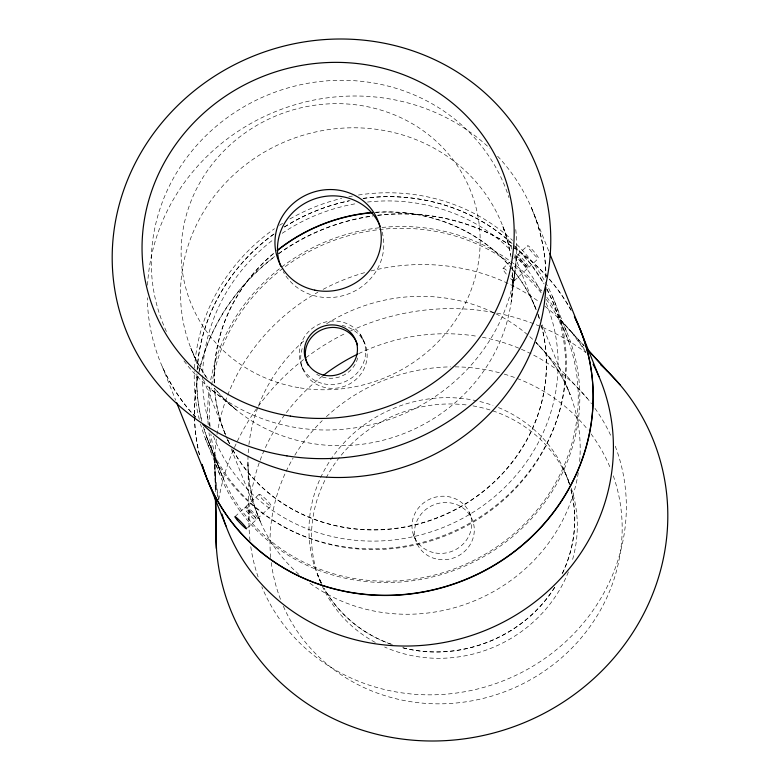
<?xml version="1.0" encoding="UTF-8"?>
<svg xmlns="http://www.w3.org/2000/svg" width="780" height="780" viewBox="0 0 780 780"><rect width="100%" height="100%" fill="white"/><g stroke="black" fill="none" stroke-linecap="round" stroke-linejoin="round"><path stroke-width="0.58" stroke-dasharray="3.9 2.92" d="M545.854 277.719C545.961 253.5 540.55 229.437 531.16 207.168L548.72 250.994M196.95 374.098C196.326 389.854 197.945 405.707 201.805 420.995M197.165 369.876C200.323 315.851 230.422 265.034 274.267 233.844M514.878 272.863L511.241 301.694L512.665 286.114L512.07 266.974M562.117 573.768C574.762 547.784 578.331 517.179 570.707 489.216M554.59 587.399C523.458 637.504 458.386 663.029 401.485 647.38M235.082 516.555L244.842 507.526M246.061 506.395L259.477 493.964M502.895 268.515L509.603 262.304M513.796 258.414L516.311 256.084M517.53 254.963L527.29 245.924M247.387 527.982L256.259 519.763M257.478 518.632L270.894 506.21M514.312 280.751L527.728 268.33M528.947 267.199L538.707 258.16M284.369 227.009C304.424 214.373 326.781 205.364 350.015 200.655M363.129 198.412C415.73 191.09 471.676 206.72 511.085 242.765M392.34 644.504C363.704 635.057 338.851 614.63 324.1 588.305M212.199 390.273L236.457 410.036L224.806 399.604L214.325 388.089M514.917 246.402L531.102 264.42L543.377 282.701M583.937 345.598L560.284 319.868L584.21 345.901M579.647 461.458A167.456 157.56 -21.8 0 0 535.918 342.44L587.301 398.395M195.809 417.144C181.613 402.421 170.576 384.91 162.143 366.337L175.685 400.257M535.918 342.44C550.739 357.367 562.477 375.209 570.209 394.787L542.129 324.753M572.003 332.641L586.014 352.316M207.236 378.476L197.272 362.252L190.866 348.173L200.791 372.947M546.907 289.117L553.098 302.396L568.63 341.503M363.587 341.045L360.506 334.678L364.913 343.834L363.402 340.051M321.516 583.138L317.558 574.762L320.093 581.081M552.406 296.341L566.923 332.465M569.429 483.493L563.404 468.507L565.929 474.825M534.583 305.779L536.386 310.284M537.605 313.453L540.325 320.229M469.326 512.372L471.851 518.69M413.517 535.021L416.042 541.349M301.46 365.537L302.971 369.33M203.502 379.704L226.512 437.131M226.58 437.385L228.842 443.02M231.104 448.656L260.939 523.048C252.496 503.792 248.089 482.898 247.933 461.877L248.976 523.361M219.063 467.971L206.661 437.024L203.453 427.06M205.471 438.789L220.603 476.59M511.924 249.073L502.437 225.332L507.351 239.996L510.705 255.109M514.625 255.859L534.037 304.483M568.581 481.387L569.498 484.741M218.566 499.463L215.124 475.556L214.773 458.231L215.329 491.848M214.773 458.231L215.407 491.956M215.124 475.556L215.407 491.38M571.321 488.348A133.965 126.048 -21.8 0 1 571.837 562.087M568.396 571.886A133.965 126.048 -21.8 0 1 384.637 647.029M375.307 642.447A133.965 126.048 -21.8 0 1 320.19 490.922A133.965 126.048 -21.8 0 1 468.302 405.19M472.953 405.892A133.965 126.048 -21.8 0 1 569.839 484.097M498.44 407.569A133.965 126.048 -21.8 0 1 569.478 484.165M571.009 489.587A133.965 126.048 -21.8 0 1 562.136 574.06M554.785 587.301A133.965 126.048 -21.8 0 1 400.735 647.283M390.731 644.143A133.965 126.048 -21.8 0 1 323.963 588.188M321.35 583.206A133.965 126.048 -21.8 0 1 346.037 440.642A133.965 126.048 -21.8 0 1 493.019 405.483M615.235 446.16A190.203 178.961 -21.8 0 1 503.773 680.599A190.203 178.961 -21.8 0 1 261.807 586.755M258.112 576.976A190.203 178.961 -21.8 0 1 250.75 546.487M250.01 540.706A190.203 178.961 -21.8 0 1 322.247 376.223M358.654 353.662A190.203 178.961 -21.8 0 1 477.604 336.385M482.372 337.243A190.203 178.961 -21.8 0 1 591.503 403.66M594.965 408.34A190.203 178.961 -21.8 0 1 611.208 436.507M578.273 472.777A167.456 157.56 -21.8 0 1 473.977 601.019A167.456 157.56 -21.8 0 1 309.523 582.933M298.857 574.353A167.456 157.56 -21.8 0 1 248.576 447.983M248.927 444.59A167.456 157.56 -21.8 0 1 305.565 339.378M326.576 323.788A167.456 157.56 -21.8 0 1 533.471 340.06M538.102 314.866A167.456 157.56 -21.8 0 1 539.867 320.209M541.417 325.621A167.456 157.56 -21.8 0 1 439.169 517.198A167.456 157.56 -21.8 0 1 232.703 449.738M229.573 443.761A167.456 157.56 -21.8 0 1 227.643 439.686M224.981 433.485A167.456 157.56 -21.8 0 1 214.549 387.523M214.325 383A167.456 157.56 -21.8 0 1 274.579 252.808M374.81 212.511A167.456 157.56 -21.8 0 1 536.143 309.601M546.156 303.059A179.185 168.587 -21.8 0 1 442.689 527.66A179.185 168.587 -21.8 0 1 213.223 435.62M210.044 426.533A179.185 168.587 -21.8 0 1 273.692 239.362M282.185 233.298A179.185 168.587 -21.8 0 1 356.041 203.658M367.507 202.04A179.185 168.587 -21.8 0 1 510.734 250.263M514.966 254.621A179.185 168.587 -21.8 0 1 541.691 293.192M546.819 288.941A185.884 174.895 -21.8 0 1 446.365 535.421A185.884 174.895 -21.8 0 1 203.336 426.796M201.845 421.317A185.884 174.895 -21.8 0 1 196.93 373.834M197.174 369.252A185.884 174.895 -21.8 0 1 274.423 233.688M284.398 226.97A185.884 174.895 -21.8 0 1 348.875 200.86M363.1 198.412A185.884 174.895 -21.8 0 1 544.099 283.959M546.234 299.344A185.884 174.895 -21.8 0 1 459.01 567.041A185.884 174.895 -21.8 0 1 210.863 433.943M210.015 426.017A185.884 174.895 -21.8 0 1 329.238 242.219A185.884 174.895 -21.8 0 1 542.081 293.914M199.456 454.847A200.957 189.072 -21.8 0 1 274.745 256.688M278.577 253.87A200.957 189.072 -21.8 0 1 372.986 216.041M377.715 215.426A200.957 189.072 -21.8 0 1 571.252 310.664M217.796 496.587A200.957 189.072 -21.8 0 1 216.323 439.052M216.976 434.538A200.957 189.072 -21.8 0 1 317.889 292.217M323.125 289.341A200.957 189.072 -21.8 0 1 365.206 272.483M370.978 270.943A200.957 189.072 -21.8 0 1 539.507 302.123M544.957 306.277A200.957 189.072 -21.8 0 1 585.751 351.517M218.78 499.619A227.75 214.285 -21.8 0 1 346.388 332.885M350.59 330.895A227.75 214.285 -21.8 0 1 585.965 352.648M613.294 475.829A177.508 167.018 -21.8 0 1 507.244 690.758A177.508 167.018 -21.8 0 1 283.238 605.962M280.517 599.342A177.508 167.018 -21.8 0 1 271.235 562.37M270.709 557.612A177.508 167.018 -21.8 0 1 293.114 458.084M294.84 455.188A177.508 167.018 -21.8 0 1 322.257 420.625M326.381 416.676A177.508 167.018 -21.8 0 1 450.489 366.873M455.062 366.853A177.508 167.018 -21.8 0 1 499.912 372.889M504.241 374.107A177.508 167.018 -21.8 0 1 588.052 430.024M590.967 433.826A177.508 167.018 -21.8 0 1 610.331 468.029M511.543 275.701A8.375 1.472 48.1 0 1 514.332 280.683A8.375 1.472 48.1 0 1 510.549 278.587M506.298 274.072A8.375 1.472 48.1 0 1 503.032 268.408A8.375 1.472 48.1 0 1 507.79 271.518M166.403 331.5A184.207 173.316 -21.8 0 1 271.099 93.649A184.207 173.316 -21.8 0 1 508.969 197.652M515.755 229.564A184.207 173.316 -21.8 0 1 397.478 416.423A184.207 173.316 -21.8 0 1 183.661 360.497M206.056 377.003A167.456 157.56 -21.8 0 1 288.951 140.137A167.456 157.56 -21.8 0 1 510.978 256.786M512.207 266.867A167.456 157.56 -21.8 0 1 406.019 432.705A167.456 157.56 -21.8 0 1 214.139 387.875M538.024 314.662A167.456 157.56 -21.8 0 1 539.779 320.005M541.34 325.416A167.456 157.56 -21.8 0 1 439.081 516.984A167.456 157.56 -21.8 0 1 232.615 449.534M229.495 443.547A167.456 157.56 -21.8 0 1 227.565 439.481M225.761 435.357A167.456 157.56 -21.8 0 1 214.539 388.44M214.237 382.785A167.456 157.56 -21.8 0 1 274.492 252.603M375.911 212.219A167.456 157.56 -21.8 0 1 509.125 265.375M512.07 268.817A167.456 157.56 -21.8 0 1 536.065 309.387M516.75 244.413A187.561 176.465 -21.8 0 1 470.125 522.961A187.561 176.465 -21.8 0 1 200.489 423.862M199.309 419.435A187.561 176.465 -21.8 0 1 194.347 371.524M194.512 368.062A187.561 176.465 -21.8 0 1 274.511 228.716M279.532 225.303A187.561 176.465 -21.8 0 1 282.594 223.333M289.887 218.956A187.561 176.465 -21.8 0 1 341.728 198.334M348.845 196.745A187.561 176.465 -21.8 0 1 352.423 196.053M358.41 195.039A187.561 176.465 -21.8 0 1 512.567 240.406M546.838 297.258A187.561 176.465 -21.8 0 1 459.517 568.288A187.561 176.465 -21.8 0 1 208.982 432.861M208.182 424.846A187.561 176.465 -21.8 0 1 209.742 385.632M210.727 379.899A187.561 176.465 -21.8 0 1 350.503 233.259A187.561 176.465 -21.8 0 1 541.876 290.921M199.378 454.642A200.957 189.072 -21.8 0 1 198.091 375.892M199.056 371.416A200.957 189.072 -21.8 0 1 274.657 256.483M278.499 253.656A200.957 189.072 -21.8 0 1 372.908 215.826M377.627 215.212A200.957 189.072 -21.8 0 1 546.263 275.652M549.276 279.035A200.957 189.072 -21.8 0 1 570.619 309.465M497.62 156.205A200.957 189.072 -21.8 0 1 546 276.91M195.692 417.29A200.957 189.072 -21.8 0 1 147.322 297.726M147.547 285.246A200.957 189.072 -21.8 0 1 276.305 111.257A200.957 189.072 -21.8 0 1 489.606 148.171M357.689 357.981A26.793 25.213 -21.8 0 1 316.7 374.322M341.981 325.435A33.491 31.512 -21.8 0 1 365.888 364.026A33.491 31.512 -21.8 0 1 323.739 387.221A33.491 31.512 -21.8 0 1 302.689 347.061M382.151 232.089A53.586 50.417 -21.8 0 1 349.333 293.553A53.586 50.417 -21.8 0 1 283.208 271.586M516.526 256.493L513.152 286.64L516.526 256.493M222.934 477.799L206.661 437.024L222.934 477.799M435.796 553.049A30.147 28.363 -21.8 0 0 470.262 514.712A30.147 28.363 -21.8 0 0 419.552 506.688A30.147 28.363 -21.8 0 0 435.796 553.049M438.321 559.367A30.147 28.363 -21.8 0 0 472.797 521.03A30.147 28.363 -21.8 0 0 422.077 513.006A30.147 28.363 -21.8 0 0 438.321 559.367M261.378 497.942A8.375 1.209 44.4 0 0 271.099 506.005A8.375 1.209 44.4 0 0 262.88 496.499A8.375 1.209 44.4 0 0 261.378 497.942M518.583 259.35A8.375 0.702 46.4 0 0 527.836 268.223A8.375 0.702 46.4 0 0 519.821 258.892A8.375 0.702 46.4 0 0 518.583 259.35M247.874 510.198A8.375 1.19 44.7 0 0 257.634 518.476A8.375 1.19 44.7 0 0 249.619 509.028A8.375 1.19 44.7 0 0 247.874 510.198M300.261 387.904A150.716 141.804 -21.8 0 0 472.622 196.189A150.716 141.804 -21.8 0 0 219.043 156.078A150.716 141.804 -21.8 0 0 300.261 387.904M246.743 511.378A8.375 1.433 48 0 0 256.084 519.928A8.375 1.433 48 0 0 248.644 509.779A8.375 1.433 48 0 0 246.743 511.378M519.909 258.287A8.375 0.946 49.7 0 0 528.703 267.423A8.375 0.946 49.7 0 0 521.284 257.371A8.375 0.946 49.7 0 0 519.909 258.287M529.552 249.142A8.375 0.956 49.5 0 0 538.453 258.385A8.375 0.956 49.5 0 0 531.151 248.459A8.375 0.956 49.5 0 0 529.552 249.142M324.1 383.877A33.491 31.512 -21.8 0 0 364.455 343.034A33.491 31.512 -21.8 0 0 308.744 331.481A33.491 31.512 -21.8 0 0 324.1 383.877"/><path stroke-width="1.17" d="M586.648 348.553L620.012 384.793M588.013 350.035L607.591 371.329M549.617 253.246L581.139 331.919M206.895 478.442L225.966 525.983M580.788 331.032L598.962 376.603M176.592 402.519L206.388 477.136M215.514 497.981L216.46 548.584L215.524 497.465M215.426 497.854L215.963 530.273M323.144 375.531A190.203 178.961 -21.8 0 1 357.64 354.149M277.339 250.565A167.456 157.56 -21.8 0 1 372.44 212.696M574.382 316.651A200.957 189.072 -21.8 0 1 463.642 580.457A200.957 189.072 -21.8 0 1 202.108 464.627M593.063 364.192A200.957 189.072 -21.8 0 1 484.965 630.562A200.957 189.072 -21.8 0 1 222.007 514.098M600.678 364.786A227.75 214.285 -21.8 0 1 522.668 723.284A227.75 214.285 -21.8 0 1 216.343 520.933M277.261 250.351A167.456 157.56 -21.8 0 1 372.352 212.482M575.289 318.454A200.957 189.072 -21.8 0 1 462.442 580.691A200.957 189.072 -21.8 0 1 202.02 464.422M545.815 287.118A200.957 189.072 -21.8 0 1 416.998 462.248A200.957 189.072 -21.8 0 1 202.878 424.554M308.178 365.293A26.793 25.213 -21.8 0 1 322.296 329.55A26.793 25.213 -21.8 0 1 357.513 345.052M280.712 266.175A53.586 50.417 -21.8 0 1 311.893 199.914A53.586 50.417 -21.8 0 1 380.201 226.327M286.933 455.89A221.052 207.977 -21.8 0 0 539.711 174.71A221.052 207.977 -21.8 0 0 167.807 115.888A221.052 207.977 -21.8 0 0 286.933 455.89M290.306 416.091A187.561 176.465 -21.8 0 0 504.796 177.518A187.561 176.465 -21.8 0 0 189.238 127.598A187.561 176.465 -21.8 0 0 290.306 416.091M237.305 520.036A8.375 0.731 46.4 0 0 246.499 528.801A8.375 0.731 46.4 0 0 238.407 519.343A8.375 0.731 46.4 0 0 237.305 520.036M324.217 375.2A26.793 25.213 -21.8 0 0 356.499 342.517A26.793 25.213 -21.8 0 0 311.932 333.274A26.793 25.213 -21.8 0 0 324.217 375.2M314.788 290.14A53.586 50.417 -21.8 0 0 379.343 224.776A53.586 50.417 -21.8 0 0 290.209 206.291A53.586 50.417 -21.8 0 0 314.788 290.14"/></g></svg>
